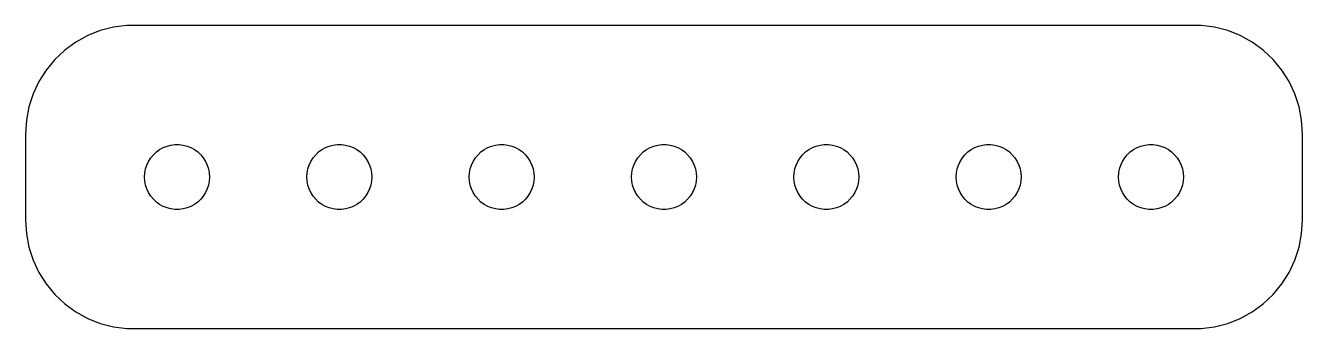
# Model space of a CAD drawing. Header units: metres. Extents: x -29.5 to 29.5, y 41 to 103.
# Drawn here: x -29.5 to 29.5, y 41 to 55 of the extents above; entities that cross this region are included whole.
import ezdxf

# ---------------------------------------------------------------- set-up
doc = ezdxf.new("R2010")
doc.units = ezdxf.units.M

msp = doc.modelspace()

# ---------------------------------------------------------------- linework, layer by layer
for p, q in [((-25.4369, 54.9114), (-26.0451, 54.7553)), ((-24.8139, 54.9901), (-25.4369, 54.9114)), ((24.8139, 54.9901), (-24.8139, 54.9901)), ((25.4369, 54.9114), (24.8139, 54.9901)), ((26.0451, 54.7553), (25.4369, 54.9114)), ((-26.6289, 54.5241), (-27.1791, 54.2216)), ((-26.0451, 54.7553), (-26.6289, 54.5241)), ((26.6289, 54.5241), (26.0451, 54.7553)), ((27.1791, 54.2216), (26.6289, 54.5241)), ((-27.6871, 53.8526), (-28.1448, 53.4227)), ((-27.1791, 54.2216), (-27.6871, 53.8526)), ((27.6871, 53.8526), (27.1791, 54.2216)), ((28.1448, 53.4227), (27.6871, 53.8526)), ((-28.1448, 53.4227), (-28.5451, 52.9389)), ((28.5451, 52.9389), (28.1448, 53.4227)), ((-28.5451, 52.9389), (-28.8815, 52.4088)), ((28.8815, 52.4088), (28.5451, 52.9389)), ((-28.8815, 52.4088), (-29.1489, 51.8406)), ((29.1489, 51.8406), (28.8815, 52.4088)), ((-29.1489, 51.8406), (-29.3429, 51.2434)), ((29.3429, 51.2434), (29.1489, 51.8406)), ((-29.3429, 51.2434), (-29.4606, 50.6267)), ((29.4606, 50.6267), (29.3429, 51.2434)), ((-29.4606, 50.6267), (-29.5, 50)), ((29.5, 50), (29.4606, 50.6267)), ((-29.5, 50), (-29.5, 46)), ((29.5, 46), (29.5, 50)), ((-23.7135, 48.8817), (-23.5934, 49.0268)), ((-23.5934, 49.0268), (-23.4561, 49.1558)), ((-23.4561, 49.1558), (-23.3037, 49.2665)), ((-23.3037, 49.2665), (-23.1387, 49.3572)), ((-23.1387, 49.3572), (-22.9635, 49.4266)), ((-22.9635, 49.4266), (-22.7811, 49.4734)), ((-22.7811, 49.4734), (-22.5942, 49.497)), ((-22.5942, 49.497), (-22.4058, 49.497)), ((-22.4058, 49.497), (-22.2189, 49.4734)), ((-22.2189, 49.4734), (-22.0365, 49.4266)), ((-22.0365, 49.4266), (-21.8613, 49.3572)), ((-21.8613, 49.3572), (-21.6963, 49.2665)), ((-21.6963, 49.2665), (-21.5439, 49.1558)), ((-21.5439, 49.1558), (-21.4065, 49.0268)), ((-21.4065, 49.0268), (-21.2865, 48.8817)), ((-16.2135, 48.8817), (-16.0934, 49.0268)), ((-16.0934, 49.0268), (-15.9561, 49.1558)), ((-15.9561, 49.1558), (-15.8037, 49.2665)), ((-15.8037, 49.2665), (-15.6387, 49.3572)), ((-15.6387, 49.3572), (-15.4635, 49.4266)), ((-15.4635, 49.4266), (-15.2811, 49.4734)), ((-15.2811, 49.4734), (-15.0942, 49.497)), ((-15.0942, 49.497), (-14.9058, 49.497)), ((-14.9058, 49.497), (-14.7189, 49.4734)), ((-14.7189, 49.4734), (-14.5365, 49.4266)), ((-14.5365, 49.4266), (-14.3613, 49.3572)), ((-14.3613, 49.3572), (-14.1963, 49.2665)), ((-14.1963, 49.2665), (-14.0439, 49.1558)), ((-14.0439, 49.1558), (-13.9065, 49.0268)), ((-13.9065, 49.0268), (-13.7865, 48.8817)), ((-8.71352, 48.8817), (-8.59344, 49.0268)), ((-8.59344, 49.0268), (-8.45613, 49.1558)), ((-8.45613, 49.1558), (-8.30373, 49.2665)), ((-8.30373, 49.2665), (-8.13866, 49.3572)), ((-8.13866, 49.3572), (-7.96352, 49.4266)), ((-7.96352, 49.4266), (-7.78107, 49.4734)), ((-7.78107, 49.4734), (-7.59418, 49.497)), ((-7.59418, 49.497), (-7.40581, 49.497)), ((-7.40581, 49.497), (-7.21892, 49.4734)), ((-7.21892, 49.4734), (-7.03647, 49.4266)), ((-7.03647, 49.4266), (-6.86133, 49.3572)), ((-6.86133, 49.3572), (-6.69626, 49.2665)), ((-6.69626, 49.2665), (-6.54385, 49.1558)), ((-6.54385, 49.1558), (-6.40654, 49.0268)), ((-6.40654, 49.0268), (-6.28647, 48.8817)), ((-1.21352, 48.8817), (-1.09344, 49.0268)), ((-1.09344, 49.0268), (-0.956131, 49.1558)), ((-0.956131, 49.1558), (-0.803726, 49.2665)), ((-0.803726, 49.2665), (-0.638657, 49.3572)), ((-0.638657, 49.3572), (-0.463516, 49.4266)), ((-0.463516, 49.4266), (-0.281067, 49.4734)), ((-0.281067, 49.4734), (-0.094177, 49.497)), ((-0.094177, 49.497), (0.094177, 49.497)), ((0.094177, 49.497), (0.281067, 49.4734)), ((0.281067, 49.4734), (0.463516, 49.4266)), ((0.463516, 49.4266), (0.638657, 49.3572)), ((0.638657, 49.3572), (0.803726, 49.2665)), ((0.803726, 49.2665), (0.956131, 49.1558)), ((0.956131, 49.1558), (1.09344, 49.0268)), ((1.09344, 49.0268), (1.21352, 48.8817)), ((6.28647, 48.8817), (6.40654, 49.0268)), ((6.40654, 49.0268), (6.54385, 49.1558)), ((6.54385, 49.1558), (6.69626, 49.2665)), ((6.69626, 49.2665), (6.86133, 49.3572)), ((6.86133, 49.3572), (7.03647, 49.4266)), ((7.03647, 49.4266), (7.21892, 49.4734)), ((7.21892, 49.4734), (7.40581, 49.497)), ((7.40581, 49.497), (7.59418, 49.497)), ((7.59418, 49.497), (7.78107, 49.4734)), ((7.78107, 49.4734), (7.96352, 49.4266)), ((7.96352, 49.4266), (8.13866, 49.3572)), ((8.13866, 49.3572), (8.30373, 49.2665)), ((8.30373, 49.2665), (8.45613, 49.1558)), ((8.45613, 49.1558), (8.59344, 49.0268)), ((8.59344, 49.0268), (8.71352, 48.8817)), ((13.7865, 48.8817), (13.9065, 49.0268)), ((13.9065, 49.0268), (14.0439, 49.1558)), ((14.0439, 49.1558), (14.1963, 49.2665)), ((14.1963, 49.2665), (14.3613, 49.3572)), ((14.3613, 49.3572), (14.5365, 49.4266)), ((14.5365, 49.4266), (14.7189, 49.4734)), ((14.7189, 49.4734), (14.9058, 49.497)), ((14.9058, 49.497), (15.0942, 49.497)), ((15.0942, 49.497), (15.2811, 49.4734)), ((15.2811, 49.4734), (15.4635, 49.4266)), ((15.4635, 49.4266), (15.6387, 49.3572)), ((15.6387, 49.3572), (15.8037, 49.2665)), ((15.8037, 49.2665), (15.9561, 49.1558)), ((15.9561, 49.1558), (16.0934, 49.0268)), ((16.0934, 49.0268), (16.2135, 48.8817)), ((21.2865, 48.8817), (21.4065, 49.0268)), ((21.4065, 49.0268), (21.5439, 49.1558)), ((21.5439, 49.1558), (21.6963, 49.2665)), ((21.6963, 49.2665), (21.8613, 49.3572)), ((21.8613, 49.3572), (22.0365, 49.4266)), ((22.0365, 49.4266), (22.2189, 49.4734)), ((22.2189, 49.4734), (22.4058, 49.497)), ((22.4058, 49.497), (22.5942, 49.497)), ((22.5942, 49.497), (22.7811, 49.4734)), ((22.7811, 49.4734), (22.9635, 49.4266)), ((22.9635, 49.4266), (23.1387, 49.3572)), ((23.1387, 49.3572), (23.3037, 49.2665)), ((23.3037, 49.2665), (23.4561, 49.1558)), ((23.4561, 49.1558), (23.5934, 49.0268)), ((23.5934, 49.0268), (23.7135, 48.8817)), ((-23.9529, 48.373), (-23.8947, 48.5522)), ((-23.8947, 48.5522), (-23.8145, 48.7226)), ((-23.8145, 48.7226), (-23.7135, 48.8817)), ((-21.2865, 48.8817), (-21.1855, 48.7226)), ((-21.1855, 48.7226), (-21.1053, 48.5522)), ((-21.1053, 48.5522), (-21.0471, 48.373)), ((-16.4529, 48.373), (-16.3947, 48.5522)), ((-16.3947, 48.5522), (-16.3145, 48.7226)), ((-16.3145, 48.7226), (-16.2135, 48.8817)), ((-13.7865, 48.8817), (-13.6855, 48.7226)), ((-13.6855, 48.7226), (-13.6053, 48.5522)), ((-13.6053, 48.5522), (-13.5471, 48.373)), ((-8.95287, 48.373), (-8.89465, 48.5522)), ((-8.89465, 48.5522), (-8.81445, 48.7226)), ((-8.81445, 48.7226), (-8.71352, 48.8817)), ((-6.28647, 48.8817), (-6.18553, 48.7226)), ((-6.18553, 48.7226), (-6.10533, 48.5522)), ((-6.10533, 48.5522), (-6.04712, 48.373)), ((-1.45287, 48.373), (-1.39465, 48.5522)), ((-1.39465, 48.5522), (-1.31445, 48.7226)), ((-1.31445, 48.7226), (-1.21352, 48.8817)), ((1.21352, 48.8817), (1.31445, 48.7226)), ((1.31445, 48.7226), (1.39465, 48.5522)), ((1.39465, 48.5522), (1.45287, 48.373)), ((6.04712, 48.373), (6.10533, 48.5522)), ((6.10533, 48.5522), (6.18553, 48.7226)), ((6.18553, 48.7226), (6.28647, 48.8817)), ((8.71352, 48.8817), (8.81445, 48.7226)), ((8.81445, 48.7226), (8.89465, 48.5522)), ((8.89465, 48.5522), (8.95287, 48.373)), ((13.5471, 48.373), (13.6053, 48.5522)), ((13.6053, 48.5522), (13.6855, 48.7226)), ((13.6855, 48.7226), (13.7865, 48.8817)), ((16.2135, 48.8817), (16.3145, 48.7226)), ((16.3145, 48.7226), (16.3947, 48.5522)), ((16.3947, 48.5522), (16.4529, 48.373)), ((21.0471, 48.373), (21.1053, 48.5522)), ((21.1053, 48.5522), (21.1855, 48.7226)), ((21.1855, 48.7226), (21.2865, 48.8817)), ((23.7135, 48.8817), (23.8145, 48.7226)), ((23.8145, 48.7226), (23.8947, 48.5522)), ((23.8947, 48.5522), (23.9529, 48.373)), ((-24, 48), (-23.9882, 48.188)), ((-23.9882, 47.812), (-24, 48)), ((-23.9882, 48.188), (-23.9529, 48.373)), ((-23.9529, 47.627), (-23.9882, 47.812)), ((-21.0471, 48.373), (-21.0118, 48.188)), ((-21.0118, 47.812), (-21.0471, 47.627)), ((-21.0118, 48.188), (-21, 48)), ((-21, 48), (-21.0118, 47.812)), ((-16.5, 48), (-16.4882, 48.188)), ((-16.4882, 47.812), (-16.5, 48)), ((-16.4882, 48.188), (-16.4529, 48.373)), ((-16.4529, 47.627), (-16.4882, 47.812)), ((-13.5471, 48.373), (-13.5118, 48.188)), ((-13.5118, 47.812), (-13.5471, 47.627)), ((-13.5118, 48.188), (-13.5, 48)), ((-13.5, 48), (-13.5118, 47.812)), ((-9, 48), (-8.98816, 48.188)), ((-8.98816, 47.812), (-9, 48)), ((-8.98816, 48.188), (-8.95287, 48.373)), ((-8.95287, 47.627), (-8.98816, 47.812)), ((-6.04712, 48.373), (-6.01183, 48.188)), ((-6.01183, 47.812), (-6.04712, 47.627)), ((-6.01183, 48.188), (-6, 48)), ((-6, 48), (-6.01183, 47.812)), ((-1.5, 48), (-1.48816, 48.188)), ((-1.48816, 47.812), (-1.5, 48)), ((-1.48816, 48.188), (-1.45287, 48.373)), ((-1.45287, 47.627), (-1.48816, 47.812)), ((1.45287, 48.373), (1.48816, 48.188)), ((1.48816, 47.812), (1.45287, 47.627)), ((1.48816, 48.188), (1.5, 48)), ((1.5, 48), (1.48816, 47.812)), ((6, 48), (6.01183, 48.188)), ((6.01183, 47.812), (6, 48)), ((6.01183, 48.188), (6.04712, 48.373)), ((6.04712, 47.627), (6.01183, 47.812)), ((8.95287, 48.373), (8.98816, 48.188)), ((8.98816, 47.812), (8.95287, 47.627)), ((8.98816, 48.188), (9, 48)), ((9, 48), (8.98816, 47.812)), ((13.5, 48), (13.5118, 48.188)), ((13.5118, 47.812), (13.5, 48)), ((13.5118, 48.188), (13.5471, 48.373)), ((13.5471, 47.627), (13.5118, 47.812)), ((16.4529, 48.373), (16.4882, 48.188)), ((16.4882, 47.812), (16.4529, 47.627)), ((16.4882, 48.188), (16.5, 48)), ((16.5, 48), (16.4882, 47.812)), ((21, 48), (21.0118, 48.188)), ((21.0118, 47.812), (21, 48)), ((21.0118, 48.188), (21.0471, 48.373)), ((21.0471, 47.627), (21.0118, 47.812)), ((23.9529, 48.373), (23.9882, 48.188)), ((23.9882, 47.812), (23.9529, 47.627)), ((23.9882, 48.188), (24, 48)), ((24, 48), (23.9882, 47.812)), ((-23.8947, 47.4478), (-23.9529, 47.627)), ((-23.8145, 47.2774), (-23.8947, 47.4478)), ((-23.7135, 47.1183), (-23.8145, 47.2774)), ((-21.1855, 47.2774), (-21.2865, 47.1183)), ((-21.1053, 47.4478), (-21.1855, 47.2774)), ((-21.0471, 47.627), (-21.1053, 47.4478)), ((-16.3947, 47.4478), (-16.4529, 47.627)), ((-16.3145, 47.2774), (-16.3947, 47.4478)), ((-16.2135, 47.1183), (-16.3145, 47.2774)), ((-13.6855, 47.2774), (-13.7865, 47.1183)), ((-13.6053, 47.4478), (-13.6855, 47.2774)), ((-13.5471, 47.627), (-13.6053, 47.4478)), ((-8.89465, 47.4478), (-8.95287, 47.627)), ((-8.81445, 47.2774), (-8.89465, 47.4478)), ((-8.71352, 47.1183), (-8.81445, 47.2774)), ((-6.18553, 47.2774), (-6.28647, 47.1183)), ((-6.10533, 47.4478), (-6.18553, 47.2774)), ((-6.04712, 47.627), (-6.10533, 47.4478)), ((-1.39465, 47.4478), (-1.45287, 47.627)), ((-1.31445, 47.2774), (-1.39465, 47.4478)), ((-1.21352, 47.1183), (-1.31445, 47.2774)), ((1.31445, 47.2774), (1.21352, 47.1183)), ((1.39465, 47.4478), (1.31445, 47.2774)), ((1.45287, 47.627), (1.39465, 47.4478)), ((6.10533, 47.4478), (6.04712, 47.627)), ((6.18553, 47.2774), (6.10533, 47.4478)), ((6.28647, 47.1183), (6.18553, 47.2774)), ((8.81445, 47.2774), (8.71352, 47.1183)), ((8.89465, 47.4478), (8.81445, 47.2774)), ((8.95287, 47.627), (8.89465, 47.4478)), ((13.6053, 47.4478), (13.5471, 47.627)), ((13.6855, 47.2774), (13.6053, 47.4478)), ((13.7865, 47.1183), (13.6855, 47.2774)), ((16.3145, 47.2774), (16.2135, 47.1183)), ((16.3947, 47.4478), (16.3145, 47.2774)), ((16.4529, 47.627), (16.3947, 47.4478)), ((21.1053, 47.4478), (21.0471, 47.627)), ((21.1855, 47.2774), (21.1053, 47.4478)), ((21.2865, 47.1183), (21.1855, 47.2774)), ((23.8145, 47.2774), (23.7135, 47.1183)), ((23.8947, 47.4478), (23.8145, 47.2774)), ((23.9529, 47.627), (23.8947, 47.4478)), ((-23.5934, 46.9732), (-23.7135, 47.1183)), ((-23.4561, 46.8442), (-23.5934, 46.9732)), ((-23.3037, 46.7335), (-23.4561, 46.8442)), ((-23.1387, 46.6428), (-23.3037, 46.7335)), ((-22.9635, 46.5734), (-23.1387, 46.6428)), ((-21.8613, 46.6428), (-22.0365, 46.5734)), ((-21.6963, 46.7335), (-21.8613, 46.6428)), ((-21.5439, 46.8442), (-21.6963, 46.7335)), ((-21.4065, 46.9732), (-21.5439, 46.8442)), ((-21.2865, 47.1183), (-21.4065, 46.9732)), ((-16.0934, 46.9732), (-16.2135, 47.1183)), ((-15.9561, 46.8442), (-16.0934, 46.9732)), ((-15.8037, 46.7335), (-15.9561, 46.8442)), ((-15.6387, 46.6428), (-15.8037, 46.7335)), ((-15.4635, 46.5734), (-15.6387, 46.6428)), ((-14.3613, 46.6428), (-14.5365, 46.5734)), ((-14.1963, 46.7335), (-14.3613, 46.6428)), ((-14.0439, 46.8442), (-14.1963, 46.7335)), ((-13.9065, 46.9732), (-14.0439, 46.8442)), ((-13.7865, 47.1183), (-13.9065, 46.9732)), ((-8.59344, 46.9732), (-8.71352, 47.1183)), ((-8.45613, 46.8442), (-8.59344, 46.9732)), ((-8.30373, 46.7335), (-8.45613, 46.8442)), ((-8.13866, 46.6428), (-8.30373, 46.7335)), ((-7.96352, 46.5734), (-8.13866, 46.6428)), ((-6.86133, 46.6428), (-7.03647, 46.5734)), ((-6.69626, 46.7335), (-6.86133, 46.6428)), ((-6.54385, 46.8442), (-6.69626, 46.7335)), ((-6.40654, 46.9732), (-6.54385, 46.8442)), ((-6.28647, 47.1183), (-6.40654, 46.9732)), ((-1.09344, 46.9732), (-1.21352, 47.1183)), ((-0.956131, 46.8442), (-1.09344, 46.9732)), ((-0.803726, 46.7335), (-0.956131, 46.8442)), ((-0.638657, 46.6428), (-0.803726, 46.7335)), ((-0.463516, 46.5734), (-0.638657, 46.6428)), ((0.638657, 46.6428), (0.463516, 46.5734)), ((0.803726, 46.7335), (0.638657, 46.6428)), ((0.956131, 46.8442), (0.803726, 46.7335)), ((1.09344, 46.9732), (0.956131, 46.8442)), ((1.21352, 47.1183), (1.09344, 46.9732)), ((6.40654, 46.9732), (6.28647, 47.1183)), ((6.54385, 46.8442), (6.40654, 46.9732)), ((6.69626, 46.7335), (6.54385, 46.8442)), ((6.86133, 46.6428), (6.69626, 46.7335)), ((7.03647, 46.5734), (6.86133, 46.6428)), ((8.13866, 46.6428), (7.96352, 46.5734)), ((8.30373, 46.7335), (8.13866, 46.6428)), ((8.45613, 46.8442), (8.30373, 46.7335)), ((8.59344, 46.9732), (8.45613, 46.8442)), ((8.71352, 47.1183), (8.59344, 46.9732)), ((13.9065, 46.9732), (13.7865, 47.1183)), ((14.0439, 46.8442), (13.9065, 46.9732)), ((14.1963, 46.7335), (14.0439, 46.8442)), ((14.3613, 46.6428), (14.1963, 46.7335)), ((14.5365, 46.5734), (14.3613, 46.6428)), ((15.6387, 46.6428), (15.4635, 46.5734)), ((15.8037, 46.7335), (15.6387, 46.6428)), ((15.9561, 46.8442), (15.8037, 46.7335)), ((16.0934, 46.9732), (15.9561, 46.8442)), ((16.2135, 47.1183), (16.0934, 46.9732)), ((21.4065, 46.9732), (21.2865, 47.1183)), ((21.5439, 46.8442), (21.4065, 46.9732)), ((21.6963, 46.7335), (21.5439, 46.8442)), ((21.8613, 46.6428), (21.6963, 46.7335)), ((22.0365, 46.5734), (21.8613, 46.6428)), ((23.1387, 46.6428), (22.9635, 46.5734)), ((23.3037, 46.7335), (23.1387, 46.6428)), ((23.4561, 46.8442), (23.3037, 46.7335)), ((23.5934, 46.9732), (23.4561, 46.8442)), ((23.7135, 47.1183), (23.5934, 46.9732)), ((-22.7811, 46.5266), (-22.9635, 46.5734)), ((-22.5942, 46.503), (-22.7811, 46.5266)), ((-22.4058, 46.503), (-22.5942, 46.503)), ((-22.2189, 46.5266), (-22.4058, 46.503)), ((-22.0365, 46.5734), (-22.2189, 46.5266)), ((-15.2811, 46.5266), (-15.4635, 46.5734)), ((-15.0942, 46.503), (-15.2811, 46.5266)), ((-14.9058, 46.503), (-15.0942, 46.503)), ((-14.7189, 46.5266), (-14.9058, 46.503)), ((-14.5365, 46.5734), (-14.7189, 46.5266)), ((-7.78107, 46.5266), (-7.96352, 46.5734)), ((-7.59418, 46.503), (-7.78107, 46.5266)), ((-7.40581, 46.503), (-7.59418, 46.503)), ((-7.21892, 46.5266), (-7.40581, 46.503)), ((-7.03647, 46.5734), (-7.21892, 46.5266)), ((-0.281067, 46.5266), (-0.463516, 46.5734)), ((-0.094177, 46.503), (-0.281067, 46.5266)), ((0.094177, 46.503), (-0.094177, 46.503)), ((0.281067, 46.5266), (0.094177, 46.503)), ((0.463516, 46.5734), (0.281067, 46.5266)), ((7.21892, 46.5266), (7.03647, 46.5734)), ((7.40581, 46.503), (7.21892, 46.5266)), ((7.59418, 46.503), (7.40581, 46.503)), ((7.78107, 46.5266), (7.59418, 46.503)), ((7.96352, 46.5734), (7.78107, 46.5266)), ((14.7189, 46.5266), (14.5365, 46.5734)), ((14.9058, 46.503), (14.7189, 46.5266)), ((15.0942, 46.503), (14.9058, 46.503)), ((15.2811, 46.5266), (15.0942, 46.503)), ((15.4635, 46.5734), (15.2811, 46.5266)), ((22.2189, 46.5266), (22.0365, 46.5734)), ((22.4058, 46.503), (22.2189, 46.5266)), ((22.5942, 46.503), (22.4058, 46.503)), ((22.7811, 46.5266), (22.5942, 46.503)), ((22.9635, 46.5734), (22.7811, 46.5266)), ((-29.5, 46), (-29.4606, 45.3733)), ((29.4606, 45.3733), (29.5, 46)), ((-29.4606, 45.3733), (-29.3429, 44.7566)), ((29.3429, 44.7566), (29.4606, 45.3733)), ((-29.3429, 44.7566), (-29.1489, 44.1594)), ((29.1489, 44.1594), (29.3429, 44.7566)), ((-29.1489, 44.1594), (-28.8815, 43.5912)), ((28.8815, 43.5912), (29.1489, 44.1594)), ((-28.8815, 43.5912), (-28.5451, 43.0611)), ((28.5451, 43.0611), (28.8815, 43.5912)), ((-28.5451, 43.0611), (-28.1448, 42.5773)), ((-28.1448, 42.5773), (-27.6871, 42.1474)), ((27.6871, 42.1474), (28.1448, 42.5773)), ((28.1448, 42.5773), (28.5451, 43.0611)), ((-27.6871, 42.1474), (-27.1791, 41.7784)), ((27.1791, 41.7784), (27.6871, 42.1474)), ((-27.1791, 41.7784), (-26.6289, 41.4759)), ((-26.6289, 41.4759), (-26.0451, 41.2447)), ((26.0451, 41.2447), (26.6289, 41.4759)), ((26.6289, 41.4759), (27.1791, 41.7784)), ((-26.0451, 41.2447), (-25.4369, 41.0886)), ((-25.4369, 41.0886), (-24.8139, 41.0099)), ((-24.8139, 41.0099), (24.8139, 41.0099)), ((24.8139, 41.0099), (25.4369, 41.0886)), ((25.4369, 41.0886), (26.0451, 41.2447))]:
    msp.add_line(p, q)

doc.saveas('drawing.dxf')
